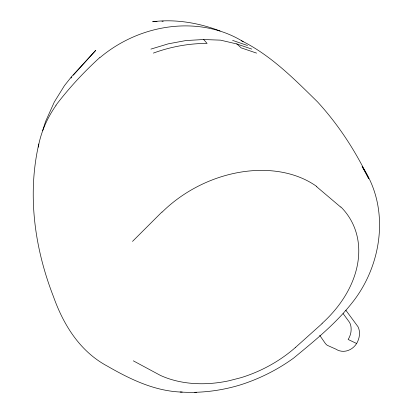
<?xml version="1.0" encoding="UTF-8"?>
<svg xmlns="http://www.w3.org/2000/svg" width="413" height="413" viewBox="0 0 413 413"><rect width="100%" height="100%" fill="white"/><g stroke="black" fill="none" stroke-linecap="round" stroke-linejoin="round"><path stroke-width="0.62" d="M38.817 143.977C27.119 194.817 34.666 248.419 53.453 296.601C63.55 325.031 80.024 351.551 107.37 366.125C129.801 379.057 153.796 390.713 180.13 392.02C200.326 393.315 220.635 390.863 239.994 385.009C259.152 378.979 277.299 369.898 293.581 358.133C313.937 341.308 334.809 324.535 351.334 303.772L352.495 302.316C382.417 264.454 390.223 207.517 362.103 166.491L368.794 178.726C355.402 150.812 338.433 124.659 317.473 101.815C294.273 79.084 270.98 55.311 241.486 40.779M42.611 130.74L45.559 121.541L54.325 101.97L64.449 85.641L71.547 76.668L95.733 50.355L73.318 75.181M319.719 335.325L325.537 343.74L327.189 345.273L335.924 349.161A16.747 14.889 -68.8 0 0 356.646 343.513C359.542 338.521 360.688 332.026 357.994 326.724L345.8 310.173M71.036 78.057L71.795 77.102M132.506 241.399L161.937 212.003M295.594 347.338L322.135 323.57M150.91 49.106L168.297 43.824L186.01 40.536L203.686 39.529L220.547 40.154L237.036 44.01L241.099 47.836L256.566 53.107M156.992 21.517L152.64 21.739C175.432 18.853 198.715 22.854 220.077 30.99M161.963 21.27L163.207 21.208M194.73 392.319L196.459 392.35M180.13 392.02L182.216 392.056M236.654 43.928L251.749 49.075M232.607 40.391L247.49 45.502M356.646 343.513L348.149 339.476A17.031 15.013 -68.3 0 0 350.544 324.587L349.579 322.424L343.12 313.596M133.322 360.833L160.383 375.391A108.557 78.883 -24.8 0 0 228.864 380.801L240.975 377.683A110.323 80.261 -24.9 0 0 295.589 347.338M316.673 186.738L340.71 207.104M203.686 39.529L207.094 43.432A135.872 112.527 -26.5 0 0 153.357 53.101M38.239 147.136A115.779 97.979 -23 0 1 56.065 105.351M99.786 57.768A116.693 99.76 -26.5 0 1 243.19 41.692M55.91 105.269A293.927 222.173 -30.8 0 1 99.667 57.644M340.895 206.949A110.519 81.263 -27.2 0 1 322.001 323.477M162.123 212.132A112.46 84.154 -26.5 0 1 316.843 186.562"/></g></svg>
